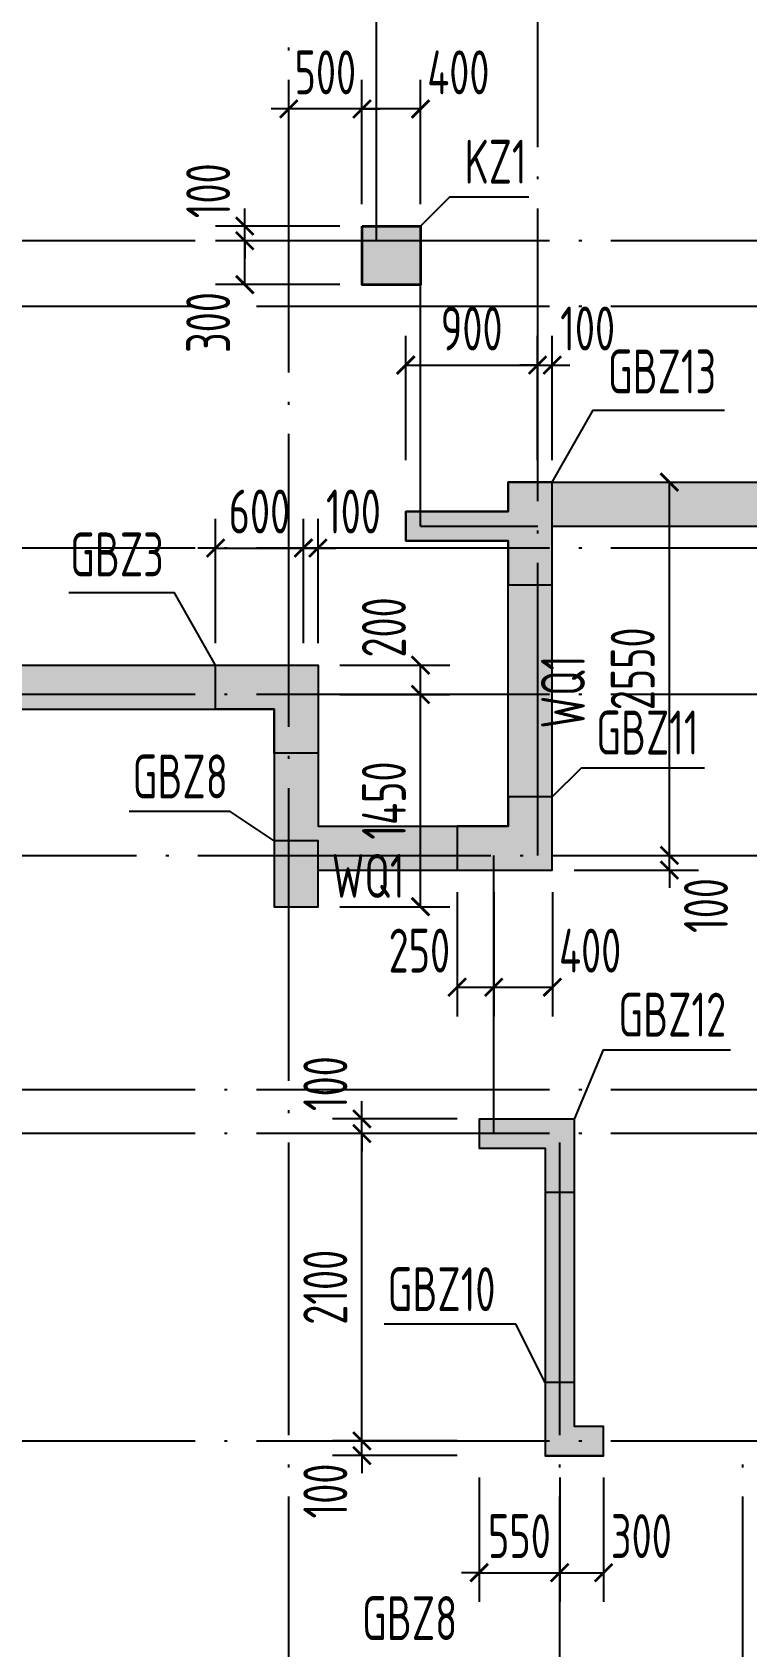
# Model space of a CAD drawing. Extents: x 826826 to 1642106, y -156213 to 399140.
# Drawn here: x 1204072 to 1208950, y 331440 to 342470 of the extents above; entities that cross this region are included whole.
import ezdxf
from ezdxf.enums import TextEntityAlignment as Align

# ---------------------------------------------------------------- set-up
doc = ezdxf.new("R2010")
doc.units = 0
doc.header["$LTSCALE"] = 1000
doc.linetypes.add('DOTE', pattern=[2.42, 2, -0.2, 0.02, -0.2])
doc.layers.get('0').update_dxf_attribs({"linetype": 'CONTINUOUS'})
doc.layers.get('DEFPOINTS').update_dxf_attribs({"linetype": 'CONTINUOUS'})
for name, color, linetype in [('A-DOTE', 10, 'DOTE'), ('S-Q墙填充', 252, 'CONTINUOUS'), ('S-Q墙实线', 6, 'CONTINUOUS'), ('S-Q墙标注', 3, 'CONTINUOUS'), ('S-X详图填充', 252, 'CONTINUOUS'), ('S-X详图实线', 4, 'CONTINUOUS'), ('S-Y一般标注', 3, 'CONTINUOUS'), ('S-Z柱实线', 6, 'CONTINUOUS'), ('S-Z柱编号', 6, 'CONTINUOUS')]:
    doc.layers.add(name, color=color, linetype=linetype)
doc.styles.add('TSSD_REIN', font='tssdeng.shx', dxfattribs={"width": 0.7, "height": 300, "bigfont": 'tssdchn.shx'})
doc.styles.add('结构文字', font='zstxt.shx', dxfattribs={"width": 0.7, "bigfont": 'zshz.shx'})
doc.dimstyles.new('STRUCK', dxfattribs={"dimtxt": 400, "dimasz": 121, "dimexe": 200, "dimexo": 150, "dimgap": 115, "dimtad": 1, "dimdec": 0, "dimdsep": 46, "dimtxsty": '结构文字', "dimblk": 'ARCHTICK', "dimcen": 400, "dimclrd": 3, "dimclre": 3, "dimclrt": 7, "dimadec": 0, "dimazin": 0, "dimtfac": 1, "dimtdec": 0, "dimtix": 1, "dimtmove": 2, "dimatfit": 3, "dimldrblk": '_DIMX', "dimfxl": 0, "dimtolj": 1, "dimtzin": 0, "dimarcsym": 0})

# ---------------------------------------------------------------- blocks, each defined once
blk = doc.blocks.new('20210801.08473688')
at = {"layer": 'A-DOTE'}
for p, q in [((37800, 3300), (37800, 19800)), ((39500, 12100), (39500, 19800)), ((38400, 16300), (38400, 18800)), ((54100, 16300), (3300, 16300)), ((38700, 14350), (38700, 16300)), ((54100, 15850), (3300, 15850)), ((38700, 14350), (39500, 14350)), ((54100, 14200), (3300, 14200)), ((54100, 13200), (3300, 13200)), ((3300, 12100), (54100, 12100)), ((39200, 10200), (39200, 12100)), ((54100, 10500), (3300, 10500)), ((54100, 10200), (3300, 10200)), ((39650, 3300), (39650, 10200)), ((54100, 8100), (3300, 8100)), ((40900, 3300), (40900, 8100))]:
    blk.add_line(p, q, dxfattribs=at)
blk = doc.blocks.new('_ArchTick')
at = {"color": 0, "linetype": 'ByBlock', "const_width": 0.15}
blk.add_lwpolyline([(-0.5, -0.5), (0.5, 0.5)], dxfattribs=at)
blk = doc.blocks.new('*D173')
at = {"layer": 'DEFPOINTS', "color": 0}
for p in [(1207522, 340196), (1206622, 339396), (1207522, 339396)]:
    blk.add_point(p, dxfattribs=at)
at = {"layer": 'S-Q墙标注', "color": 3, "lineweight": -2}
for p, q in [((1206622, 339546), (1206622, 340396)), ((1207522, 339546), (1207522, 340396)), ((1206622, 340196), (1207522, 340196))]:
    blk.add_line(p, q, dxfattribs=at)
at = {"layer": 'S-Q墙标注', "color": 3, "lineweight": -2, "xscale": 121, "yscale": 121, "zscale": 121, "rotation": 180}
blk.add_blockref('_ArchTick', (1206622, 340196), dxfattribs=at)
at = {"layer": 'S-Q墙标注', "color": 3, "lineweight": -2, "xscale": 121, "yscale": 121, "zscale": 121}
blk.add_blockref('_ArchTick', (1207522, 340196), dxfattribs=at)
at = {"layer": 'S-Q墙标注', "color": 7, "insert": (1207072, 340446), "char_height": 300, "attachment_point": 5, "style": 'TSSD_REIN'}
blk.add_mtext('\\A1;900', dxfattribs=at)
blk = doc.blocks.new('_DIMX')
blk.add_line((-150, 0), (150, 0))
at = {"const_width": 50}
blk.add_lwpolyline([(-70, -70), (70, 70)], dxfattribs=at)
blk = doc.blocks.new('*D174')
at = {"layer": 'DEFPOINTS', "color": 0}
for p in [(1207622, 340196), (1207522, 339396), (1207622, 339396)]:
    blk.add_point(p, dxfattribs=at)
at = {"layer": 'S-Q墙标注', "color": 3, "lineweight": -2}
for p, q in [((1207522, 339546), (1207522, 340396)), ((1207622, 339546), (1207622, 340396)), ((1207522, 340196), (1207401, 340196)), ((1207522, 340196), (1207622, 340196)), ((1207622, 340196), (1207743, 340196))]:
    blk.add_line(p, q, dxfattribs=at)
at = {"layer": 'S-Q墙标注', "color": 3, "lineweight": -2, "xscale": 121, "yscale": 121, "zscale": 121}
blk.add_blockref('_ArchTick', (1207522, 340196), dxfattribs=at)
at = {"layer": 'S-Q墙标注', "color": 3, "lineweight": -2, "xscale": 121, "yscale": 121, "zscale": 121, "rotation": 180}
blk.add_blockref('_ArchTick', (1207622, 340196), dxfattribs=at)
at = {"layer": 'S-Q墙标注', "color": 7, "insert": (1207864, 340446), "char_height": 300, "attachment_point": 5, "style": 'TSSD_REIN'}
blk.add_mtext('\\A1;100', dxfattribs=at)
blk = doc.blocks.new('*D175')
at = {"layer": 'DEFPOINTS', "color": 0}
for p in [(1206973, 336746), (1207223, 336746), (1207223, 335946)]:
    blk.add_point(p, dxfattribs=at)
at = {"layer": 'S-Q墙标注', "color": 3, "lineweight": -2}
for p, q in [((1206973, 336596), (1206973, 335746)), ((1207223, 336596), (1207223, 335746)), ((1206973, 335946), (1207223, 335946))]:
    blk.add_line(p, q, dxfattribs=at)
at = {"layer": 'S-Q墙标注', "color": 3, "lineweight": -2, "xscale": 121, "yscale": 121, "zscale": 121, "rotation": 180}
blk.add_blockref('_ArchTick', (1206973, 335946), dxfattribs=at)
at = {"layer": 'S-Q墙标注', "color": 3, "lineweight": -2, "xscale": 121, "yscale": 121, "zscale": 121}
blk.add_blockref('_ArchTick', (1207223, 335946), dxfattribs=at)
at = {"layer": 'S-Q墙标注', "color": 7, "insert": (1206715, 336196), "char_height": 300, "attachment_point": 5, "style": 'TSSD_REIN'}
blk.add_mtext('\\A1;250', dxfattribs=at)
blk = doc.blocks.new('*D176')
at = {"layer": 'DEFPOINTS', "color": 0}
for p in [(1207223, 336746), (1207623, 336746), (1207623, 335946)]:
    blk.add_point(p, dxfattribs=at)
at = {"layer": 'S-Q墙标注', "color": 3, "lineweight": -2}
for p, q in [((1207223, 336596), (1207223, 335746)), ((1207623, 336596), (1207623, 335746)), ((1207223, 335946), (1207623, 335946))]:
    blk.add_line(p, q, dxfattribs=at)
at = {"layer": 'S-Q墙标注', "color": 3, "lineweight": -2, "xscale": 121, "yscale": 121, "zscale": 121, "rotation": 180}
blk.add_blockref('_ArchTick', (1207223, 335946), dxfattribs=at)
at = {"layer": 'S-Q墙标注', "color": 3, "lineweight": -2, "xscale": 121, "yscale": 121, "zscale": 121}
blk.add_blockref('_ArchTick', (1207623, 335946), dxfattribs=at)
at = {"layer": 'S-Q墙标注', "color": 7, "insert": (1207881, 336196), "char_height": 300, "attachment_point": 5, "style": 'TSSD_REIN'}
blk.add_mtext('\\A1;400', dxfattribs=at)
blk = doc.blocks.new('*D177')
at = {"layer": 'DEFPOINTS', "color": 0}
for p in [(1207622, 336846), (1208422, 336846), (1207622, 336746)]:
    blk.add_point(p, dxfattribs=at)
at = {"layer": 'S-Q墙标注', "color": 3, "lineweight": -2}
for p, q in [((1208422, 336846), (1208422, 336967)), ((1207772, 336846), (1208622, 336846)), ((1208422, 336746), (1208422, 336846)), ((1207772, 336746), (1208622, 336746)), ((1208422, 336746), (1208422, 336625))]:
    blk.add_line(p, q, dxfattribs=at)
at = {"layer": 'S-Q墙标注', "color": 3, "lineweight": -2, "xscale": 121, "yscale": 121, "zscale": 121}
for p, rotation in [((1208422, 336846), 270), ((1208422, 336746), 90)]:
    blk.add_blockref('_ArchTick', p, dxfattribs=dict(at, rotation=rotation))
at = {"layer": 'S-Q墙标注', "color": 7, "insert": (1208672, 336504), "char_height": 300, "attachment_point": 5, "rotation": 90, "style": 'TSSD_REIN'}
blk.add_mtext('\\A1;100', dxfattribs=at)
blk = doc.blocks.new('*D178')
at = {"layer": 'DEFPOINTS', "color": 0}
for p in [(1207622, 339396), (1208422, 339396), (1207622, 336846)]:
    blk.add_point(p, dxfattribs=at)
at = {"layer": 'S-Q墙标注', "color": 3, "lineweight": -2}
for p, q in [((1207772, 339396), (1208622, 339396)), ((1208422, 336846), (1208422, 339396)), ((1207772, 336846), (1208622, 336846))]:
    blk.add_line(p, q, dxfattribs=at)
at = {"layer": 'S-Q墙标注', "color": 3, "lineweight": -2, "xscale": 121, "yscale": 121, "zscale": 121}
for p, rotation in [((1208422, 339396), 90), ((1208422, 336846), 270)]:
    blk.add_blockref('_ArchTick', p, dxfattribs=dict(at, rotation=rotation))
at = {"layer": 'S-Q墙标注', "color": 7, "insert": (1208172, 338121), "char_height": 300, "attachment_point": 5, "rotation": 90, "style": 'TSSD_REIN'}
blk.add_mtext('\\A1;2550', dxfattribs=at)
blk = doc.blocks.new('*D179')
at = {"layer": 'DEFPOINTS', "color": 0}
for p in [(1206023, 338146), (1206723, 338146), (1206023, 337946)]:
    blk.add_point(p, dxfattribs=at)
at = {"layer": 'S-Q墙标注', "color": 3, "lineweight": -2}
for p, q in [((1206173, 338146), (1206923, 338146)), ((1206723, 337946), (1206723, 338146)), ((1206173, 337946), (1206923, 337946))]:
    blk.add_line(p, q, dxfattribs=at)
at = {"layer": 'S-Q墙标注', "color": 3, "lineweight": -2, "xscale": 121, "yscale": 121, "zscale": 121}
for p, rotation in [((1206723, 338146), 90), ((1206723, 337946), 270)]:
    blk.add_blockref('_ArchTick', p, dxfattribs=dict(at, rotation=rotation))
at = {"layer": 'S-Q墙标注', "color": 7, "insert": (1206473, 338404), "char_height": 300, "attachment_point": 5, "rotation": 90, "style": 'TSSD_REIN'}
blk.add_mtext('\\A1;200', dxfattribs=at)
blk = doc.blocks.new('*D180')
at = {"layer": 'DEFPOINTS', "color": 0}
for p in [(1205923, 338946), (1205323, 338146), (1205923, 338146)]:
    blk.add_point(p, dxfattribs=at)
at = {"layer": 'S-Q墙标注', "color": 3, "lineweight": -2}
for p, q in [((1205323, 338296), (1205323, 339146)), ((1205923, 338296), (1205923, 339146)), ((1205323, 338946), (1205202, 338946)), ((1205323, 338946), (1205923, 338946)), ((1205923, 338946), (1206044, 338946))]:
    blk.add_line(p, q, dxfattribs=at)
at = {"layer": 'S-Q墙标注', "color": 3, "lineweight": -2, "xscale": 121, "yscale": 121, "zscale": 121}
blk.add_blockref('_ArchTick', (1205323, 338946), dxfattribs=at)
at = {"layer": 'S-Q墙标注', "color": 3, "lineweight": -2, "xscale": 121, "yscale": 121, "zscale": 121, "rotation": 180}
blk.add_blockref('_ArchTick', (1205923, 338946), dxfattribs=at)
at = {"layer": 'S-Q墙标注', "color": 7, "insert": (1205623, 339196), "char_height": 300, "attachment_point": 5, "style": 'TSSD_REIN'}
blk.add_mtext('\\A1;600', dxfattribs=at)
blk = doc.blocks.new('*D181')
at = {"layer": 'DEFPOINTS', "color": 0}
for p in [(1206023, 338946), (1205923, 338146), (1206023, 338146)]:
    blk.add_point(p, dxfattribs=at)
at = {"layer": 'S-Q墙标注', "color": 3, "lineweight": -2}
for p, q in [((1205923, 338296), (1205923, 339146)), ((1206023, 338296), (1206023, 339146)), ((1205923, 338946), (1205802, 338946)), ((1205923, 338946), (1206023, 338946)), ((1206023, 338946), (1206144, 338946))]:
    blk.add_line(p, q, dxfattribs=at)
at = {"layer": 'S-Q墙标注', "color": 3, "lineweight": -2, "xscale": 121, "yscale": 121, "zscale": 121}
blk.add_blockref('_ArchTick', (1205923, 338946), dxfattribs=at)
at = {"layer": 'S-Q墙标注', "color": 3, "lineweight": -2, "xscale": 121, "yscale": 121, "zscale": 121, "rotation": 180}
blk.add_blockref('_ArchTick', (1206023, 338946), dxfattribs=at)
at = {"layer": 'S-Q墙标注', "color": 7, "insert": (1206265, 339196), "char_height": 300, "attachment_point": 5, "style": 'TSSD_REIN'}
blk.add_mtext('\\A1;100', dxfattribs=at)
blk = doc.blocks.new('*D182')
at = {"layer": 'DEFPOINTS', "color": 0}
for p in [(1206023, 337946), (1206723, 337946), (1206023, 336496)]:
    blk.add_point(p, dxfattribs=at)
at = {"layer": 'S-Q墙标注', "color": 3, "lineweight": -2}
for p, q in [((1206173, 337946), (1206923, 337946)), ((1206723, 336496), (1206723, 337946)), ((1206173, 336496), (1206923, 336496))]:
    blk.add_line(p, q, dxfattribs=at)
at = {"layer": 'S-Q墙标注', "color": 3, "lineweight": -2, "xscale": 121, "yscale": 121, "zscale": 121}
for p, rotation in [((1206723, 337946), 90), ((1206723, 336496), 270)]:
    blk.add_blockref('_ArchTick', p, dxfattribs=dict(at, rotation=rotation))
at = {"layer": 'S-Q墙标注', "color": 7, "insert": (1206473, 337221), "char_height": 300, "attachment_point": 5, "rotation": 90, "style": 'TSSD_REIN'}
blk.add_mtext('\\A1;1450', dxfattribs=at)
blk = doc.blocks.new('*D230')
at = {"layer": 'DEFPOINTS', "color": 0}
for p in [(1206323, 332846), (1207123, 332846), (1207123, 332746)]:
    blk.add_point(p, dxfattribs=at)
at = {"layer": 'S-Q墙标注', "color": 3, "lineweight": -2}
for p, q in [((1206323, 332846), (1206323, 332967)), ((1206973, 332846), (1206123, 332846)), ((1206323, 332746), (1206323, 332846)), ((1206973, 332746), (1206123, 332746)), ((1206323, 332746), (1206323, 332625))]:
    blk.add_line(p, q, dxfattribs=at)
at = {"layer": 'S-Q墙标注', "color": 3, "lineweight": -2, "xscale": 121, "yscale": 121, "zscale": 121}
for p, rotation in [((1206323, 332846), 270), ((1206323, 332746), 90)]:
    blk.add_blockref('_ArchTick', p, dxfattribs=dict(at, rotation=rotation))
at = {"layer": 'S-Q墙标注', "color": 7, "insert": (1206073, 332504), "char_height": 300, "attachment_point": 5, "rotation": 90, "style": 'TSSD_REIN'}
blk.add_mtext('\\A1;100', dxfattribs=at)
blk = doc.blocks.new('*D231')
at = {"layer": 'DEFPOINTS', "color": 0}
for p in [(1206323, 334946), (1207123, 334946), (1207123, 332846)]:
    blk.add_point(p, dxfattribs=at)
at = {"layer": 'S-Q墙标注', "color": 3, "lineweight": -2}
for p, q in [((1206973, 334946), (1206123, 334946)), ((1206323, 332846), (1206323, 334946)), ((1206973, 332846), (1206123, 332846))]:
    blk.add_line(p, q, dxfattribs=at)
at = {"layer": 'S-Q墙标注', "color": 3, "lineweight": -2, "xscale": 121, "yscale": 121, "zscale": 121}
for p, rotation in [((1206323, 334946), 90), ((1206323, 332846), 270)]:
    blk.add_blockref('_ArchTick', p, dxfattribs=dict(at, rotation=rotation))
at = {"layer": 'S-Q墙标注', "color": 7, "insert": (1206073, 333896), "char_height": 300, "attachment_point": 5, "rotation": 90, "style": 'TSSD_REIN'}
blk.add_mtext('\\A1;2100', dxfattribs=at)
blk = doc.blocks.new('*D232')
at = {"layer": 'DEFPOINTS', "color": 0}
for p in [(1206323, 335046), (1207123, 335046), (1207123, 334946)]:
    blk.add_point(p, dxfattribs=at)
at = {"layer": 'S-Q墙标注', "color": 3, "lineweight": -2}
for p, q in [((1206323, 335046), (1206323, 335167)), ((1206973, 335046), (1206123, 335046)), ((1206323, 334946), (1206323, 335046)), ((1206973, 334946), (1206123, 334946)), ((1206323, 334946), (1206323, 334825))]:
    blk.add_line(p, q, dxfattribs=at)
at = {"layer": 'S-Q墙标注', "color": 3, "lineweight": -2, "xscale": 121, "yscale": 121, "zscale": 121}
for p, rotation in [((1206323, 335046), 270), ((1206323, 334946), 90)]:
    blk.add_blockref('_ArchTick', p, dxfattribs=dict(at, rotation=rotation))
at = {"layer": 'S-Q墙标注', "color": 7, "insert": (1206073, 335287), "char_height": 300, "attachment_point": 5, "rotation": 90, "style": 'TSSD_REIN'}
blk.add_mtext('\\A1;100', dxfattribs=at)
blk = doc.blocks.new('*D233')
at = {"layer": 'DEFPOINTS', "color": 0}
for p in [(1207123, 332746), (1207673, 332746), (1207673, 331946)]:
    blk.add_point(p, dxfattribs=at)
at = {"layer": 'S-Q墙标注', "color": 3, "lineweight": -2}
for p, q in [((1207123, 332596), (1207123, 331746)), ((1207673, 332596), (1207673, 331746)), ((1207123, 331946), (1207002, 331946)), ((1207123, 331946), (1207673, 331946)), ((1207673, 331946), (1207794, 331946))]:
    blk.add_line(p, q, dxfattribs=at)
at = {"layer": 'S-Q墙标注', "color": 3, "lineweight": -2, "xscale": 121, "yscale": 121, "zscale": 121}
blk.add_blockref('_ArchTick', (1207123, 331946), dxfattribs=at)
at = {"layer": 'S-Q墙标注', "color": 3, "lineweight": -2, "xscale": 121, "yscale": 121, "zscale": 121, "rotation": 180}
blk.add_blockref('_ArchTick', (1207673, 331946), dxfattribs=at)
at = {"layer": 'S-Q墙标注', "color": 7, "insert": (1207398, 332196), "char_height": 300, "attachment_point": 5, "style": 'TSSD_REIN'}
blk.add_mtext('\\A1;550', dxfattribs=at)
blk = doc.blocks.new('*D234')
at = {"layer": 'DEFPOINTS', "color": 0}
for p in [(1207673, 332746), (1207973, 332746), (1207973, 331946)]:
    blk.add_point(p, dxfattribs=at)
at = {"layer": 'S-Q墙标注', "color": 3, "lineweight": -2}
for p, q in [((1207673, 332596), (1207673, 331746)), ((1207973, 332596), (1207973, 331746)), ((1207673, 331946), (1207973, 331946))]:
    blk.add_line(p, q, dxfattribs=at)
at = {"layer": 'S-Q墙标注', "color": 3, "lineweight": -2, "xscale": 121, "yscale": 121, "zscale": 121, "rotation": 180}
blk.add_blockref('_ArchTick', (1207673, 331946), dxfattribs=at)
at = {"layer": 'S-Q墙标注', "color": 3, "lineweight": -2, "xscale": 121, "yscale": 121, "zscale": 121}
blk.add_blockref('_ArchTick', (1207973, 331946), dxfattribs=at)
at = {"layer": 'S-Q墙标注', "color": 7, "insert": (1208231, 332196), "char_height": 300, "attachment_point": 5, "style": 'TSSD_REIN'}
blk.add_mtext('\\A1;300', dxfattribs=at)
blk = doc.blocks.new('*D312')
at = {"layer": 'DEFPOINTS', "color": 0}
for p in [(1205523, 341146), (1206323, 341146), (1206323, 341046)]:
    blk.add_point(p, dxfattribs=at)
at = {"layer": 'S-Q墙标注', "color": 3, "lineweight": -2}
for p, q in [((1205523, 341146), (1205523, 341267)), ((1206173, 341146), (1205323, 341146)), ((1205523, 341046), (1205523, 341146)), ((1206173, 341046), (1205323, 341046)), ((1205523, 341046), (1205523, 340925))]:
    blk.add_line(p, q, dxfattribs=at)
at = {"layer": 'S-Q墙标注', "color": 3, "lineweight": -2, "xscale": 121, "yscale": 121, "zscale": 121}
for p, rotation in [((1205523, 341146), 270), ((1205523, 341046), 90)]:
    blk.add_blockref('_ArchTick', p, dxfattribs=dict(at, rotation=rotation))
at = {"layer": 'S-Q墙标注', "color": 7, "insert": (1205273, 341387), "char_height": 300, "attachment_point": 5, "rotation": 90, "style": 'TSSD_REIN'}
blk.add_mtext('\\A1;100', dxfattribs=at)
blk = doc.blocks.new('*D313')
at = {"layer": 'DEFPOINTS', "color": 0}
for p in [(1205523, 341046), (1206323, 341046), (1206323, 340746)]:
    blk.add_point(p, dxfattribs=at)
at = {"layer": 'S-Q墙标注', "color": 3, "lineweight": -2}
for p, q in [((1206173, 341046), (1205323, 341046)), ((1205523, 340746), (1205523, 341046)), ((1206173, 340746), (1205323, 340746))]:
    blk.add_line(p, q, dxfattribs=at)
at = {"layer": 'S-Q墙标注', "color": 3, "lineweight": -2, "xscale": 121, "yscale": 121, "zscale": 121}
for p, rotation in [((1205523, 341046), 90), ((1205523, 340746), 270)]:
    blk.add_blockref('_ArchTick', p, dxfattribs=dict(at, rotation=rotation))
at = {"layer": 'S-Q墙标注', "color": 7, "insert": (1205273, 340487), "char_height": 300, "attachment_point": 5, "rotation": 90, "style": 'TSSD_REIN'}
blk.add_mtext('\\A1;300', dxfattribs=at)
blk = doc.blocks.new('*D314')
at = {"layer": 'DEFPOINTS', "color": 0}
for p in [(1206323, 341946), (1206323, 341146), (1206723, 341146)]:
    blk.add_point(p, dxfattribs=at)
at = {"layer": 'S-Q墙标注', "color": 3, "lineweight": -2}
for p, q in [((1206323, 341296), (1206323, 342146)), ((1206723, 341296), (1206723, 342146)), ((1206723, 341946), (1206323, 341946))]:
    blk.add_line(p, q, dxfattribs=at)
at = {"layer": 'S-Q墙标注', "color": 3, "lineweight": -2, "xscale": 121, "yscale": 121, "zscale": 121, "rotation": 180}
blk.add_blockref('_ArchTick', (1206323, 341946), dxfattribs=at)
at = {"layer": 'S-Q墙标注', "color": 3, "lineweight": -2, "xscale": 121, "yscale": 121, "zscale": 121}
blk.add_blockref('_ArchTick', (1206723, 341946), dxfattribs=at)
at = {"layer": 'S-Q墙标注', "color": 7, "insert": (1206981, 342196), "char_height": 300, "attachment_point": 5, "style": 'TSSD_REIN'}
blk.add_mtext('\\A1;400', dxfattribs=at)
blk = doc.blocks.new('*D316')
at = {"layer": 'DEFPOINTS', "color": 0}
for p in [(1205823, 341946), (1205823, 341146), (1206323, 341146)]:
    blk.add_point(p, dxfattribs=at)
at = {"layer": 'S-Q墙标注', "color": 3, "lineweight": -2}
for p, q in [((1205823, 341296), (1205823, 342146)), ((1206323, 341296), (1206323, 342146)), ((1205823, 341946), (1205702, 341946)), ((1206323, 341946), (1205823, 341946)), ((1206323, 341946), (1206444, 341946))]:
    blk.add_line(p, q, dxfattribs=at)
at = {"layer": 'S-Q墙标注', "color": 3, "lineweight": -2, "xscale": 121, "yscale": 121, "zscale": 121}
blk.add_blockref('_ArchTick', (1205823, 341946), dxfattribs=at)
at = {"layer": 'S-Q墙标注', "color": 3, "lineweight": -2, "xscale": 121, "yscale": 121, "zscale": 121, "rotation": 180}
blk.add_blockref('_ArchTick', (1206323, 341946), dxfattribs=at)
at = {"layer": 'S-Q墙标注', "color": 7, "insert": (1206073, 342196), "char_height": 300, "attachment_point": 5, "style": 'TSSD_REIN'}
blk.add_mtext('\\A1;500', dxfattribs=at)

msp = doc.modelspace()

# ---------------------------------------------------------------- hatches: boundary and pattern name
at = {"layer": 'S-Q墙填充'}
h = msp.add_hatch(dxfattribs=at)
h.set_pattern_fill('ARMORED', color=252, scale=50, style=0)
h.set_pattern_definition([(50, (-11199.1, -428327.93), (358.63009, -31.37607), [37.5, -412.5]), (355, (-11199.1, -428327.93), (-69.37567, 376.09607), [30, -330]), (100.4514, (-11169.2, -428330.54), (289.25469, 344.71977), [31.870095, -350.57106]), (46.1842, (-11199.1, -428227.93), (533.62052, -82.75951), [56.25, -618.75]), (96.6356, (-11154.6, -428234.8), (467.33135, 487.05894), [47.80514, -525.8565]), (351.1842, (-11199.1, -428227.93), (467.33097, 487.0593), [45, -495]), (21, (-11149.1, -428252.93), (298.453526, -201.309445), [37.5, -412.5]), (326, (-11149.1, -428252.93), (121.65767, 362.57502), [30, -330]), (71.4514, (-11124.22, -428269.7), (420.111314, 161.26525), [31.870095, -350.57106]), (37.5, (-11199.09, -428327.93), (6.079928, 166.446927), [0, -326, 0, -335, 0, -331.25]), (7.5, (-11199.09, -428327.93), (131.534769, 197.205856), [0, -191, 0, -318.5, 0, -126.25]), (327.5, (-11310.59, -428327.93), (266.911218, -11.277436), [0, -125, 0, -390, 0, -517.5]), (317.5, (-11360.6, -428327.93), (291.593085, 50.05249), [0, -162.5, 0, -259, 0, -367.5]), (45, (-11199.1, -428327.93), (-176.776695, 176.776695), [])])
h.paths.add_polyline_path([(1221323.38, 338145.54), (1211823.38, 338145.54), (1211823.38, 337045.53), (1210523.49, 337045.53), (1210523.49, 338995.54), (1211222.03, 338995.54), (1211222.03, 339195.54), (1210523.49, 339195.54), (1210523.49, 339395.54), (1207322.03, 339395.54), (1207322.03, 339195.54), (1206622.03, 339195.54), (1206622.03, 338995.54), (1207322.03, 338995.54), (1207322.03, 337045.53), (1206023.37, 337045.53), (1206023.37, 338145.54), (1187423.38, 338145.54), (1187423.38, 337045.53), (1186123.38, 337045.53), (1186123.38, 338995.54), (1186823.38, 338995.54), (1186823.38, 339195.54), (1186123.38, 339195.54), (1186123.38, 339395.54), (1182921.92, 339395.54), (1182921.92, 339195.54), (1182223.38, 339195.54), (1182223.38, 338995.54), (1182921.92, 338995.54), (1182921.92, 337045.53), (1181623.38, 337045.53), (1181623.38, 338145.54), (1172123.38, 338145.54), (1172123.38, 330645.54), (1175823.38, 330645.54), (1181223.38, 330645.54), (1181223.38, 329445.54), (1187823.38, 329445.54), (1187823.38, 330645.54), (1200223.38, 330645.54), (1205623.38, 330645.54), (1205623.38, 329445.54), (1212223.38, 329445.54), (1212223.38, 330645.54), (1221323.38, 330645.54)])
h.paths.add_polyline_path([(1172423.38, 335145.54), (1173123.38, 335145.54), (1173123.38, 335345.54), (1172423.38, 335345.54), (1172423.38, 337845.54), (1174023.38, 337845.54), (1174023.38, 337195.54), (1174223.38, 337195.54), (1174223.38, 337845.54), (1177023.38, 337845.54), (1177023.38, 335145.54), (1177223.38, 335145.54), (1177223.38, 337845.54), (1181323.38, 337845.54), (1181323.38, 336395.54), (1181623.38, 336395.54), (1181623.38, 336745.53), (1183221.92, 336745.53), (1183221.92, 339095.54), (1185823.38, 339095.54), (1185823.38, 336745.53), (1187423.38, 336745.53), (1187423.38, 336395.54), (1187723.38, 336395.54), (1187723.38, 337845.54), (1191823.38, 337845.54), (1191823.38, 335145.54), (1192023.38, 335145.54), (1192023.38, 337845.54), (1194823.33, 337845.54), (1194821.98, 335145.54), (1195021.98, 335145.54), (1195023.33, 337845.54), (1198423.38, 337845.54), (1198423.38, 335145.54), (1198623.38, 335145.54), (1198623.38, 337845.54), (1201423.38, 337845.54), (1201423.38, 335145.54), (1201623.38, 335145.54), (1201623.38, 337845.54), (1205723.37, 337845.54), (1205723.37, 336495.54), (1206023.37, 336495.54), (1206023.37, 336745.54), (1207622.03, 336745.54), (1207622.03, 339095.54), (1210223.49, 339095.54), (1210223.49, 336745.53), (1211823.38, 336745.53), (1211823.38, 336395.54), (1212123.38, 336395.54), (1212123.38, 337845.54), (1216223.38, 337845.53), (1216223.38, 335145.54), (1216423.38, 335145.54), (1216423.38, 337845.53), (1219223.38, 337845.53), (1219223.38, 337195.61), (1219423.38, 337195.61), (1219423.38, 337845.53), (1221023.38, 337845.53), (1221023.38, 335345.54), (1220323.38, 335345.54), (1220323.38, 335145.54), (1221023.38, 335145.54), (1221023.38, 330945.54), (1217823.38, 330945.54), (1217823.38, 332395.54), (1217623.38, 332395.54), (1217623.38, 330945.54), (1212223.38, 330945.54), (1212223.38, 331195.54), (1211923.38, 331195.54), (1211923.38, 329745.54), (1205923.38, 329745.54), (1205923.38, 331195.54), (1205623.38, 331195.54), (1205623.38, 330945.54), (1200223.38, 330945.54), (1200223.38, 332395.54), (1200023.38, 332395.54), (1200023.38, 330945.54), (1193423.38, 330945.54), (1193423.38, 332395.54), (1193223.38, 332395.54), (1193223.38, 330945.54), (1187823.38, 330945.54), (1187823.38, 331195.54), (1187523.38, 331195.54), (1187523.38, 329745.54), (1181523.38, 329745.54), (1181523.38, 331195.54), (1181223.38, 331195.54), (1181223.38, 330945.54), (1175823.38, 330945.54), (1175823.38, 332395.54), (1175623.38, 332395.54), (1175623.38, 330945.54), (1172423.38, 330945.54)], flags=16)
h.paths.add_polyline_path([(1182723.31, 334845.51), (1182723.31, 335045.53), (1183373.37, 335045.53), (1183373.37, 335045.51), (1183373.37, 332945.54), (1183573.37, 332945.54), (1183573.37, 332745.51), (1183173.37, 332745.51), (1183173.37, 334845.51)], flags=0)
h.paths.add_polyline_path([(1185473.37, 332945.54), (1185673.37, 332945.54), (1185673.37, 335045.53), (1186323.39, 335045.53), (1186323.39, 334845.51), (1185873.37, 334845.51), (1185873.37, 332745.51), (1185473.37, 332745.51)], flags=0)
h.paths.add_polyline_path([(1207123.33, 334845.51), (1207123.33, 335045.53), (1207773.39, 335045.53), (1207773.39, 332945.54), (1207973.39, 332945.54), (1207973.39, 332945.51), (1207973.39, 332745.51), (1207573.39, 332745.51), (1207573.39, 332745.54), (1207573.39, 334845.51)], flags=0)
h.paths.add_polyline_path([(1209873.38, 332945.54), (1210073.38, 332945.54), (1210073.38, 335045.53), (1210723.37, 335045.53), (1210723.37, 334845.51), (1210273.39, 334845.51), (1210273.39, 332745.51), (1209873.38, 332745.51)], flags=0)
at = {"layer": 'S-X详图填充'}
h = msp.add_hatch(color=256, dxfattribs=at)
h.dxf.hatch_style = 1
h.paths.add_polyline_path([(1206323.38, 341145.56), (1206723.38, 341145.56), (1206723.38, 340745.56), (1206323.38, 340745.56)])
h = msp.add_hatch(color=256, dxfattribs=at)
h.dxf.hatch_style = 1
h.paths.add_polyline_path([(1206323.38, 341145.56), (1206723.38, 341145.56), (1206723.38, 340745.56), (1206323.38, 340745.56)])
h = msp.add_hatch(color=256, dxfattribs=at)
h.dxf.hatch_style = 1
h.paths.add_polyline_path([(1207422.03, 338695.56), (1207622.03, 338695.56), (1207622.03, 339395.54), (1207322.03, 339395.54), (1207322.03, 339195.54), (1206623.49, 339195.54), (1206623.49, 338995.54), (1207322.03, 338995.54), (1207322.03, 338695.56)])
h = msp.add_hatch(color=256, dxfattribs=at)
h.dxf.hatch_style = 1
h.paths.add_polyline_path([(1206023.37, 337545.54), (1205723.37, 337545.54), (1205723.37, 337845.54), (1205323.37, 337845.54), (1205323.37, 338145.54), (1206023.37, 338145.54)])
h = msp.add_hatch(color=256, dxfattribs=at)
h.dxf.hatch_style = 1
h.paths.add_polyline_path([(1207622.03, 337245.53), (1207322.03, 337245.53), (1207322.03, 337045.53), (1206972.02, 337045.53), (1206972.02, 336745.53), (1207622.03, 336745.53)])
h = msp.add_hatch(color=256, dxfattribs=at)
h.dxf.hatch_style = 1
h.paths.add_polyline_path([(1205723.38, 336495.55), (1206023.37, 336495.54), (1206023.35, 336945.57), (1205723.36, 336945.57)])
h = msp.add_hatch(color=256, dxfattribs=at)
h.dxf.hatch_style = 1
h.paths.add_polyline_path([(1207573.38, 334545.54), (1207773.38, 334545.54), (1207773.38, 335045.54), (1207123.38, 335045.54), (1207123.38, 334845.54), (1207573.38, 334845.54)])
h = msp.add_hatch(color=256, dxfattribs=at)
h.dxf.hatch_style = 1
h.paths.add_polyline_path([(1207773.38, 333245.54), (1207573.38, 333245.54), (1207573.38, 332745.54), (1207973.38, 332745.54), (1207973.38, 332945.54), (1207773.38, 332945.54)])

# ---------------------------------------------------------------- linework, layer by layer
at = {"layer": 'S-Q墙实线'}
for points in [[(1187423.38, 338145.54), (1206023.37, 338145.54), (1206023.37, 337045.53), (1207322.03, 337045.53), (1207322.03, 338995.54), (1206622.03, 338995.54), (1206622.03, 339195.54), (1207322.03, 339195.54), (1207322.03, 339395.54), (1210523.49, 339395.54), (1210523.49, 339195.54), (1211222.03, 339195.54), (1211222.03, 338995.54), (1210523.49, 338995.54), (1210523.49, 337045.53), (1211823.38, 337045.53), (1211823.38, 338145.54), (1221323.38, 338145.54), (1221323.38, 330645.54), (1212223.38, 330645.54), (1212223.38, 329445.54), (1205623.38, 329445.54), (1205623.38, 330645.54), (1200223.38, 330645.54)], [(1201623.38, 337845.54), (1205723.37, 337845.54), (1205723.37, 336495.54), (1206023.37, 336495.54), (1206023.37, 336745.54), (1207622.03, 336745.54), (1207622.03, 339095.54), (1210223.49, 339095.54), (1210223.49, 336745.53), (1211823.38, 336745.53), (1211823.38, 336395.54), (1212123.38, 336395.54), (1212123.38, 337845.54), (1216223.38, 337845.53)]]:
    msp.add_lwpolyline(points, dxfattribs=at)
for points in [[(1207773.39, 335045.51), (1207123.33, 335045.51), (1207123.33, 334845.51), (1207573.39, 334845.51), (1207573.39, 332745.51), (1207973.39, 332745.51), (1207973.39, 332945.51), (1207773.39, 332945.51)], [(1207573.39, 334845.53), (1207573.39, 332745.54), (1207973.39, 332745.54), (1207973.39, 332945.54), (1207773.39, 332945.54), (1207773.39, 335045.53), (1207123.37, 335045.53), (1207123.37, 334845.53)]]:
    msp.add_lwpolyline(points, close=True, dxfattribs=at)
at = {"layer": 'S-X详图实线'}
for points in [[(1206323.38, 341145.56), (1206723.38, 341145.56), (1206723.38, 340745.56), (1206323.38, 340745.56), (1206323.38, 341145.56)], [(1207422.03, 338695.56), (1207622.03, 338695.56), (1207622.03, 339395.54), (1207322.03, 339395.54), (1207322.03, 339195.54), (1206623.49, 339195.54), (1206623.49, 338995.54), (1207322.03, 338995.54), (1207322.03, 338695.56)], [(1206023.37, 337545.54), (1205723.37, 337545.54), (1205723.37, 337845.54), (1205323.37, 337845.54), (1205323.37, 338145.54), (1206023.37, 338145.54), (1206023.37, 337545.54)], [(1207622.03, 337245.53), (1207322.03, 337245.53), (1207322.03, 337045.53), (1206972.02, 337045.53), (1206972.02, 336745.53), (1207622.03, 336745.53), (1207622.03, 337245.53)], [(1205723.38, 336495.55), (1206023.37, 336495.54), (1206023.35, 336945.57), (1205723.36, 336945.57), (1205723.38, 336495.55)], [(1207573.38, 334545.54), (1207773.38, 334545.54), (1207773.38, 335045.54), (1207123.38, 335045.54), (1207123.38, 334845.54), (1207573.38, 334845.54), (1207573.38, 334545.54)], [(1207773.38, 333245.54), (1207573.38, 333245.54), (1207573.38, 332745.54), (1207973.38, 332745.54), (1207973.38, 332945.54), (1207773.38, 332945.54), (1207773.38, 333245.54)]]:
    msp.add_lwpolyline(points, close=True, dxfattribs=at)
at = {"layer": 'S-Z柱实线', "lineweight": 35}
msp.add_lwpolyline([(1206323.38, 341145.17), (1206723.39, 341145.17), (1206723.39, 340745.17), (1206323.38, 340745.17)], close=True, dxfattribs=at)
at = {"layer": 'S-Z柱编号', "color": 7}
for points in [[(1206723.38, 341145.56), (1206923.38, 341345.56), (1207462.33, 341345.56)], [(1207622.03, 339395.54), (1207901.71, 339889.18), (1208799.07, 339889.18)], [(1205323.37, 338145.54), (1205043.69, 338639.17), (1204320.86, 338639.17)], [(1207622.03, 337245.59), (1207822.03, 337445.59), (1208662.03, 337445.59)], [(1205723.36, 336945.57), (1205423.36, 337145.57), (1204732.79, 337145.57)], [(1207773.38, 335045.54), (1207973.38, 335518.34), (1208839.83, 335518.34)], [(1207573.38, 333245.54), (1207373.38, 333643.06), (1206473.8, 333643.06)]]:
    msp.add_lwpolyline(points, dxfattribs=at)

# ---------------------------------------------------------------- block references
at = {"layer": 'S-Y一般标注'}
msp.add_blockref('20210801.08473688', (1168023.38, 324745.54), dxfattribs=at)

# ---------------------------------------------------------------- texts
at = {"layer": 'S-Q墙标注', "style": 'TSSD_REIN', "width": 0.7}
for rotation, p in [(89.999998, (1207935.2, 337962.28)), (359.999998, (1206365.33, 336466.29))]:
    msp.add_text('WQ1', height=300, rotation=rotation, dxfattribs=at).set_placement(p, align=Align.BOTTOM_CENTER)
at = {"layer": 'S-Z柱编号', "color": 7, "style": 'TSSD_REIN', "width": 0.7}
for s, p in [('KZ1', (1207023.38, 341345.56)), ('GBZ13', (1208001.71, 339912.56)), ('GBZ3', (1204329.84, 338662.56)), ('GBZ11', (1207922.03, 337445.59)), ('GBZ8', (1204756.78, 337145.57)), ('GBZ12', (1208073.38, 335518.34)), ('GBZ10', (1206498, 333643.06)), ('GBZ8', (1206323.35, 331395.36))]:
    msp.add_text(s, height=300, dxfattribs=at).set_placement(p, align=Align.BOTTOM_LEFT)

# ---------------------------------------------------------------- dimensions: what is measured, and where the dimension line sits
at = {"layer": 'S-Q墙标注'}
for base, p1, p2, angle, picture, middle in [((1205823.38, 341945.54), (1206323.37, 341145.54), (1205823.38, 341145.54), 180, '*D316', (1206073.37, 342195.54)), ((1208422.03, 339395.54), (1207622.03, 336845.53), (1207622.03, 339395.54), 90, '*D178', (1208172.03, 338120.54)), ((1206723.38, 337945.54), (1206023.38, 336495.54), (1206023.38, 337945.54), 90, '*D182', (1206473.38, 337220.54)), ((1206323.33, 334945.51), (1207123.33, 332845.51), (1207123.33, 334945.51), 90, '*D231', (1206073.33, 333895.51))]:
    dim = msp.add_linear_dim(base=base, p1=p1, p2=p2, angle=angle, dimstyle='STRUCK', override={"dimtxt": 300, "dimgap": 100, "dimtxsty": 'TSSD_REIN'}, dxfattribs=at)
    dim.commit()
    dim.dimension.update_dxf_attribs({"geometry": picture, "text_midpoint": middle})
for base, p1, p2, angle, picture, middle in [((1206323.37, 341945.54), (1206723.37, 341145.54), (1206323.37, 341145.54), 180, '*D314', (1206981.44, 342195.54)), ((1205523.38, 341145.54), (1206323.38, 341045.54), (1206323.38, 341145.54), 90, '*D312', (1205273.38, 341387.46)), ((1205523.38, 341045.54), (1206323.38, 340745.54), (1206323.38, 341045.54), 90, '*D313', (1205273.38, 340487.46)), ((1206723.38, 338145.54), (1206023.38, 337945.54), (1206023.38, 338145.54), 90, '*D179', (1206473.38, 338403.61)), ((1208422.03, 336845.53), (1207622.03, 336745.54), (1207622.03, 336845.53), 90, '*D177', (1208672.03, 336503.62)), ((1206323.33, 335045.51), (1207123.33, 334945.51), (1207123.33, 335045.51), 90, '*D232', (1206073.33, 335287.44)), ((1206323.33, 332845.51), (1207123.33, 332745.51), (1207123.33, 332845.51), 90, '*D230', (1206073.33, 332503.59))]:
    dim = msp.add_linear_dim(base=base, p1=p1, p2=p2, angle=angle, dimstyle='STRUCK', override={"dimtxt": 300, "dimgap": 100, "dimtxsty": 'TSSD_REIN'}, dxfattribs=at)
    dim.commit()
    dim.dimension.update_dxf_attribs({"geometry": picture, "text_midpoint": middle, "dimtype": 160})
for base, p1, p2, picture, middle in [((1207522.02, 340195.54), (1206622.03, 339395.54), (1207522.02, 339395.54), '*D173', (1207072.02, 340445.54)), ((1205923.38, 338945.54), (1205323.38, 338145.54), (1205923.38, 338145.54), '*D180', (1205623.38, 339195.54)), ((1207673.39, 331945.51), (1207123.33, 332745.51), (1207673.39, 332745.51), '*D233', (1207398.36, 332195.51))]:
    dim = msp.add_linear_dim(base=base, p1=p1, p2=p2, dimstyle='STRUCK', override={"dimtxt": 300, "dimgap": 100, "dimtxsty": 'TSSD_REIN'}, dxfattribs=at)
    dim.commit()
    dim.dimension.update_dxf_attribs({"geometry": picture, "text_midpoint": middle})
for base, p1, p2, picture, middle in [((1207622.03, 340195.54), (1207522.02, 339395.54), (1207622.03, 339395.54), '*D174', (1207863.95, 340445.54)), ((1206023.39, 338945.54), (1205923.38, 338145.54), (1206023.39, 338145.54), '*D181', (1206265.32, 339195.54)), ((1207223.38, 335945.53), (1206972.91, 336745.53), (1207223.38, 336745.53), '*D175', (1206714.84, 336195.53)), ((1207623.03, 335945.53), (1207223.38, 336745.53), (1207623.03, 336745.54), '*D176', (1207881.1, 336195.53)), ((1207973.39, 331945.51), (1207673.39, 332745.51), (1207973.39, 332745.51), '*D234', (1208231.47, 332195.51))]:
    dim = msp.add_linear_dim(base=base, p1=p1, p2=p2, dimstyle='STRUCK', override={"dimtxt": 300, "dimgap": 100, "dimtxsty": 'TSSD_REIN'}, dxfattribs=at)
    dim.commit()
    dim.dimension.update_dxf_attribs({"geometry": picture, "text_midpoint": middle, "dimtype": 160})

doc.saveas('drawing.dxf')
